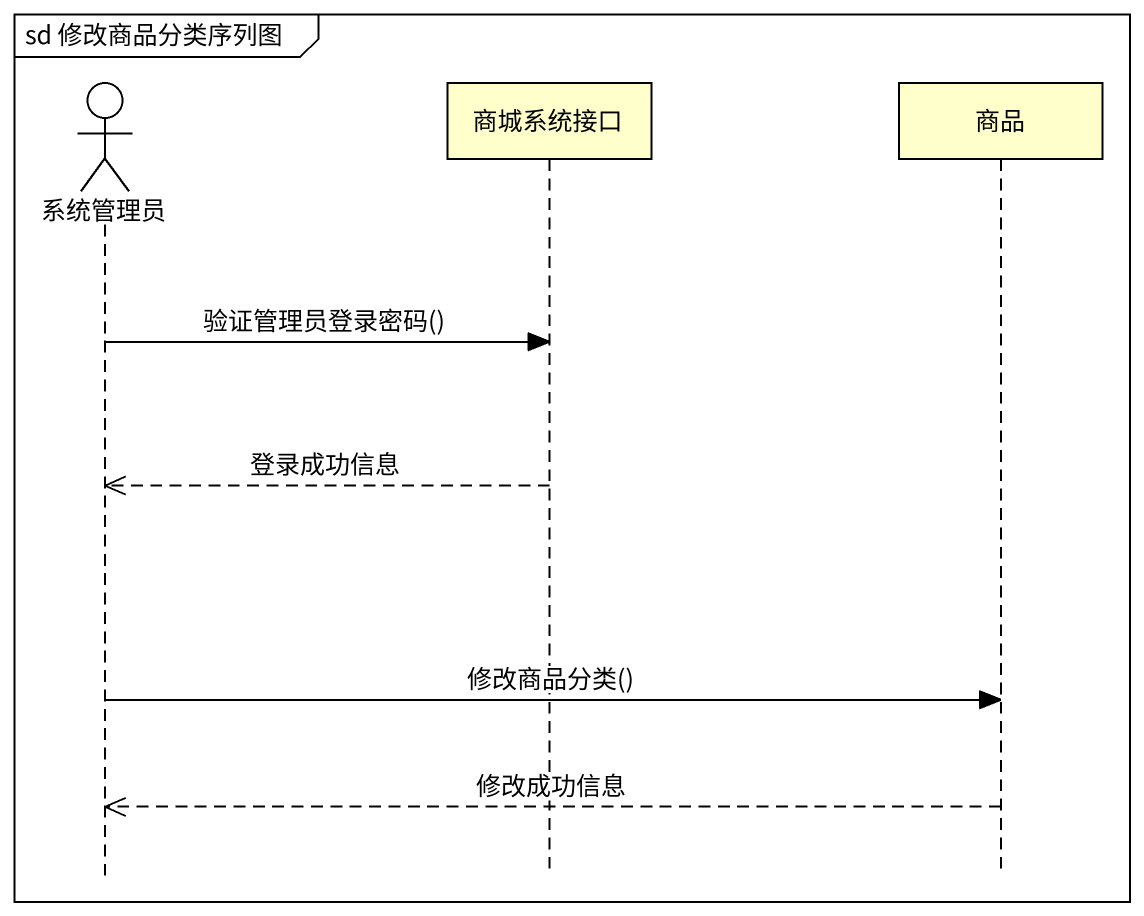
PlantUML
@startuml
mainframe sd 修改商品分类序列图
hide footbox
actor 系统管理员
participant 商城系统接口
participant 商品

系统管理员 -> 商城系统接口 : 验证管理员登录密码()
商城系统接口 -->> 系统管理员 : 登录成功信息
系统管理员 -> 商品 : 修改商品分类()
商品 -->> 系统管理员 : 修改成功信息
@enduml
